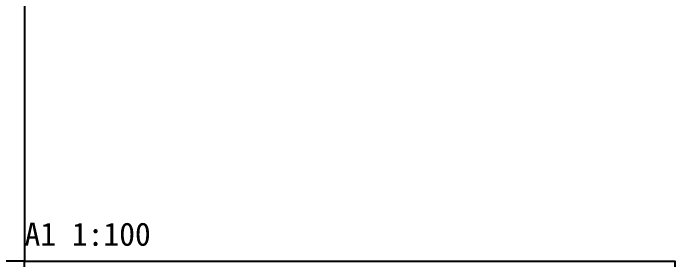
# Model space of a CAD drawing. Extents: x -518115 to 790560, y -210384 to 1628073.
# Drawn here: x 539400 to 582180, y 24885 to 40813 of the extents above; entities that cross this region are included whole.
import ezdxf

# ---------------------------------------------------------------- set-up
doc = ezdxf.new("R2010")
doc.units = 0
doc.header["$LTSCALE"] = 1000
doc.header["$MEASUREMENT"] = 0
doc.layers.add('text', color=7, linetype='Continuous')
doc.layers.add('yichutu', color=7, linetype='Continuous', true_color=0xffffff, plot=False)
doc.styles.add('_TCH_LABEL', font='')
doc.styles.get('_TCH_LABEL').set_extended_font_data('SimHei')

# ---------------------------------------------------------------- blocks, each defined once
blk = doc.blocks.new('yct-841-594-84100-59399.9999999999-100-1000.0')
at = {"color": 7, "true_color": 0xffffff}
blk.add_lwpolyline([(0, -3549), (80358, -3549), (80358, 0), (0, 0)], close=True, dxfattribs=at)
at = {"layer": 'yichutu', "color": 7, "true_color": 0xffffff}
blk.add_lwpolyline([(0, 0), (0, 59400), (84100, 59400), (84100, 0)], close=True, dxfattribs=at)
at = {"layer": 'yichutu', "color": 7, "true_color": 0xffffff, "style": '_TCH_LABEL'}
blk.add_text('A1 1:100', height=3000, dxfattribs=at).set_placement((0, 61400))

msp = doc.modelspace()

# ---------------------------------------------------------------- linework, layer by layer
at = {"layer": 'text', "color": 2}
msp.add_lwpolyline([(540130.5, 24790.1), (509130.5, 24790.1), (509130.5, 42598.4), (540130.5, 42598.4)], close=True, dxfattribs=at)

# ---------------------------------------------------------------- block references
at = {"layer": 'yichutu', "xscale": 0.5, "yscale": 0.5, "zscale": 0.5}
msp.add_blockref('yct-841-594-84100-59399.9999999999-100-1000.0', (540130.5, -4909.9), dxfattribs=at)

doc.saveas('drawing.dxf')
